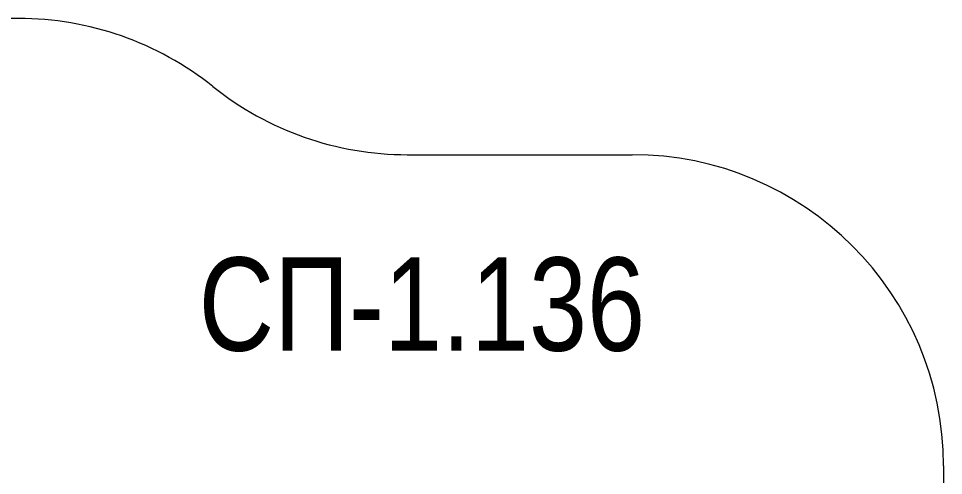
# Model space of a CAD drawing. Header units: millimetres. Extents: x -5052 to 3913, y -2721 to 2583.
# Drawn here: x 942 to 3913, y 1114 to 2583 of the extents above; entities that cross this region are included whole.
import ezdxf

# ---------------------------------------------------------------- set-up
doc = ezdxf.new("R2010")
doc.units = ezdxf.units.MM
doc.layers.add('DIKOM_АРТИКУЛ', color=7, linetype='Continuous')
doc.layers.add('DIKOM_ЗОНА', color=80, linetype='Continuous')
doc.styles.add('style1', font='arial.ttf', dxfattribs={"width": 0.8})

msp = doc.modelspace()

# ---------------------------------------------------------------- linework, layer by layer
at = {"layer": 'DIKOM_ЗОНА', "color": 3, "lineweight": 15}
for p, q in [((942.1, 2582.7), (-1273.9, 2582.7)), ((2190.7, 2145), (2912.7, 2145)), ((3912.7, 1145), (3912.7, -1130.3))]:
    msp.add_line(p, q, dxfattribs=at)
for centre, start, end in [((942.1, 1582.7), 51.3672, 90), ((2190.7, 3145), 231.3672, 270), ((2912.7, 1145), 0, 90)]:
    msp.add_arc(centre, 1000, start, end, dxfattribs=at)

# ---------------------------------------------------------------- texts
at = {"layer": 'DIKOM_АРТИКУЛ', "color": 7, "linetype": 'Continuous', "lineweight": 15, "insert": (1520.8, 1814.8), "char_height": 300, "width": 4145.586, "attachment_point": 1, "style": 'style1'}
msp.add_mtext('{\\fArial|b0|i0|c204|p34;СП}-1.{\\fArial|b0|i0|c204|p34;136}', dxfattribs=at)

doc.saveas('drawing.dxf')
